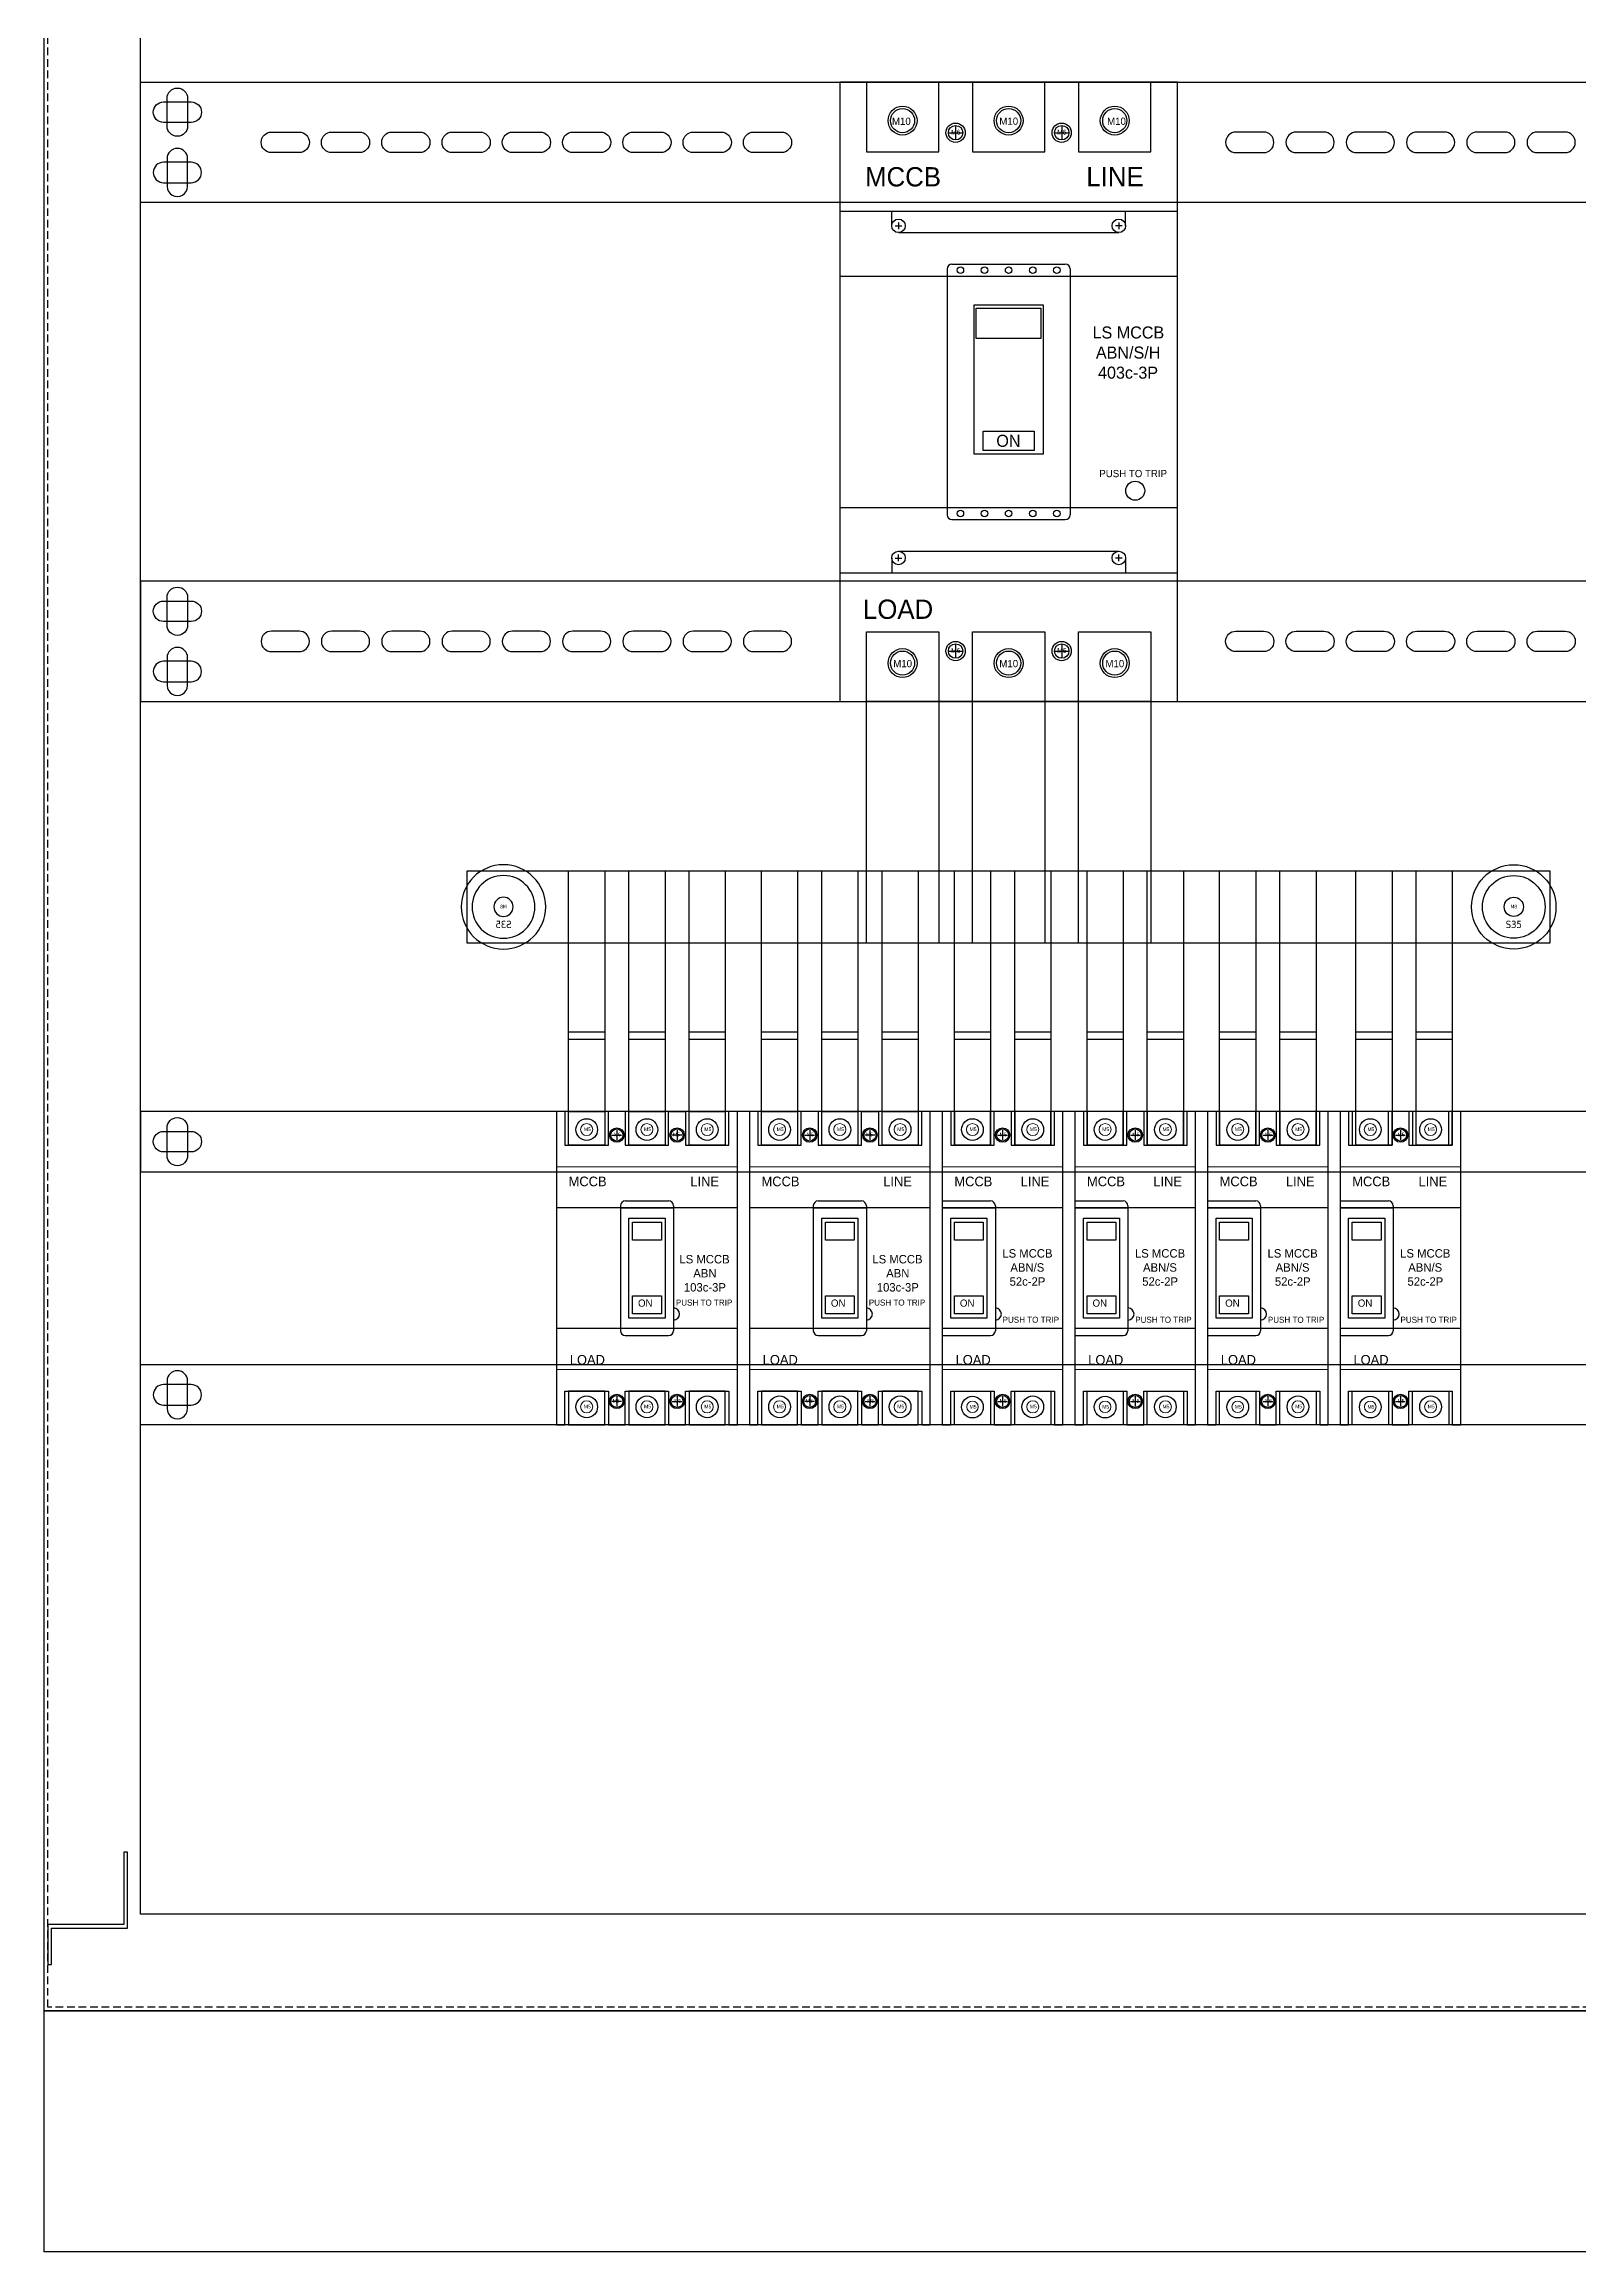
# Model space of a CAD drawing. Header units: millimetres. Extents: x 0 to 4277, y 0 to 3024.
# Drawn here: x 2095 to 2732, y 1498 to 2414 of the extents above; entities that cross this region are included whole.
import ezdxf

# ---------------------------------------------------------------- set-up
doc = ezdxf.new("R2010")
doc.units = ezdxf.units.MM
doc.linetypes.add('HIDDEN2', pattern=[4.7625, 3.175, -1.5875])
doc.layers.add('CNC', color=7, linetype='Continuous')
doc.layers.add('E_Electrical Equipment', color=35, linetype='Continuous', lineweight=5)

# ---------------------------------------------------------------- blocks, each defined once
blk = doc.blocks.new('1 400AF 3P')
at = {"color": 4}
for p, q in [((48, -18), (48, -24)), ((92, -18), (92, -24)), ((45, -21), (51, -21)), ((89, -21), (95, -21)), ((45, -236), (51, -236)), ((48, -233), (48, -239)), ((89, -236), (95, -236)), ((92, -233), (92, -239))]:
    blk.add_line(p, q, dxfattribs=at)
for p, q in [((0, -53.5), (140, -53.5)), ((21.5, -59.62), (21.5, -53.5)), ((118.5, -59.62), (118.5, -53.5)), ((22.9, -59.59), (25.7, -59.59)), ((24.3, -58.22), (24.3, -61.03)), ((24.3, -62.43), (115.7, -62.43)), ((117.1, -59.59), (114.3, -59.59)), ((115.7, -58.22), (115.7, -61.03)), ((0, -80.5), (140, -80.5)), ((44.5, -77.5), (44.5, -179.5)), ((46.5, -75.5), (93.5, -75.5)), ((95.5, -77.5), (95.5, -179.5)), ((0, -176.5), (140, -176.5)), ((46.5, -181.5), (93.5, -181.5)), ((21.5, -197.38), (21.5, -203.5)), ((22.9, -197.41), (25.7, -197.41)), ((24.3, -194.57), (115.7, -194.57)), ((24.3, -198.78), (24.3, -195.97)), ((117.1, -197.41), (114.3, -197.41)), ((115.7, -198.78), (115.7, -195.97)), ((118.5, -197.38), (118.5, -203.5)), ((0, -203.5), (140, -203.5))]:
    blk.add_line(p, q)
at = {"lineweight": 30}
for points in [[(11, 0), (0, 0), (0, -257), (11, -257)], [(11, 0), (11, -29), (41, -29), (41, 0)], [(55, 0), (41, 0)], [(55, 0), (55, -29), (85, -29), (85, 0)], [(99, 0), (85, 0)], [(99, 0), (99, -29), (129, -29), (129, 0)], [(129, -257), (140, -257), (140, 0), (129, 0)], [(11, -257), (11, -228), (41, -228), (41, -257)], [(55, -257), (55, -228), (85, -228), (85, -257)], [(99, -257), (99, -228), (129, -228), (129, -257)], [(55, -257), (41, -257)], [(99, -257), (85, -257)]]:
    blk.add_lwpolyline(points, dxfattribs=at)
for points in [[(0, 0), (11, 0)], [(0, -257), (11, -257)], [(129, -257), (140, -257)]]:
    blk.add_lwpolyline(points)
for points in [[(55.67, -92.45), (84.33, -92.45), (84.33, -154.3), (55.67, -154.3)], [(56.6, -93.75), (83.4, -93.75), (83.4, -106.4), (56.6, -106.4)], [(59.4, -144.84), (80.6, -144.84), (80.6, -152.88), (59.4, -152.88)]]:
    blk.add_lwpolyline(points, close=True)
for centre, radius in [((26, -16), 5), ((70, -16), 5), ((114, -16), 5), ((24.3, -59.62), 2.8), ((115.7, -59.62), 2.8), ((50, -78.04), 1.34), ((60, -78.04), 1.34), ((70, -78.04), 1.34), ((80, -78.04), 1.34), ((90, -78.04), 1.34), ((122.5, -169.5), 3.94), ((50, -178.96), 1.34), ((60, -178.96), 1.34), ((70, -178.96), 1.34), ((80, -178.96), 1.34), ((90, -178.96), 1.34), ((24.3, -197.38), 2.8), ((115.7, -197.38), 2.8), ((26, -241), 5), ((70, -241), 5), ((114, -241), 5)]:
    blk.add_circle(centre, radius)
for centre, start, end in [((46.5, -77.5), 90, 180), ((93.5, -77.5), 0, 90), ((46.5, -179.5), 180, 270), ((93.5, -179.5), 270, 0)]:
    blk.add_arc(centre, 2, start, end)
at = {"attachment_point": 1}
for s, width, insert, char_height in [('M10', 4.3031, (21.6, -14.74), 3), ('M10', 4.3031, (66.14, -14.71), 3), ('M10', 4.3031, (110.83, -14.76), 3), ('MCCB', 31.3587, (10.45, -35.29), 8), ('LINE', 31.3587, (102.22, -35.22), 8), ('ON', 12.2384, (64.89, -146.3), 5), ('PUSH TO TRIP', 29.7133, (107.61, -160.88), 3), ('LOAD', 31.3587, (9.58, -214.65), 8), ('M10', 4.3031, (22.14, -239.71), 3), ('M10', 4.3031, (66.14, -239.71), 3), ('M10', 4.3031, (110.14, -239.71), 3)]:
    blk.add_mtext_dynamic_manual_height_columns(s, width=width, gutter_width=1, heights=[0], dxfattribs=dict(at, insert=insert, char_height=char_height))
at = {"color": 4, "char_height": 2, "attachment_point": 1}
for insert in [(46.14, -19.78), (90.14, -19.78), (46.14, -234.78), (90.14, -234.78)]:
    blk.add_mtext_dynamic_manual_height_columns('M6', width=4.3031, gutter_width=1, heights=[0], dxfattribs=dict(at, insert=insert))
blk = doc.blocks.new('LS 400AF 3P')
at = {"color": 1}
for points in [[(11, -29), (41, -29), (41, 0), (11, 0)], [(11, -228), (41, -228), (41, -257), (11, -257)]]:
    blk.add_lwpolyline(points, close=True, dxfattribs=at)
at = {"color": 2}
for points in [[(55, -29), (85, -29), (85, 0), (55, 0)], [(55, -228), (85, -228), (85, -257), (55, -257)]]:
    blk.add_lwpolyline(points, close=True, dxfattribs=at)
at = {"color": 5}
for points in [[(99, -29), (129, -29), (129, 0), (99, 0)], [(99, -228), (129, -228), (129, -257), (99, -257)]]:
    blk.add_lwpolyline(points, close=True, dxfattribs=at)
at = {"color": 1}
for centre in [(26, -16), (26, -241)]:
    blk.add_circle(centre, 6, dxfattribs=at)
at = {"color": 4}
for centre in [(48, -21), (92, -21), (48, -236), (92, -236)]:
    blk.add_circle(centre, 3, dxfattribs=at)
at = {"color": 2}
for centre in [(70, -16), (70, -241)]:
    blk.add_circle(centre, 6, dxfattribs=at)
at = {"color": 5}
for centre in [(114, -16), (114, -241)]:
    blk.add_circle(centre, 6, dxfattribs=at)
blk.add_blockref('1 400AF 3P', (0, 0))
at = {"insert": (101.04, -101.36), "char_height": 5, "attachment_point": 1}
blk.add_mtext_dynamic_manual_height_columns('\\pi3.7598;{\\C1;LS MCCB\\P\\pi5.15134;ABN/S/H\\P\\pi6.03128;403c-3P}', width=37.6867, gutter_width=1, heights=[0], dxfattribs=at)
blk = doc.blocks.new('CB LS 30AF 3P')
at = {"lineweight": 30}
blk.add_line((46.5, 0), (53.5, 0), dxfattribs=at)
at = {"color": 4}
for p, q in [((25, -7.75), (25, -11.75)), ((50, -7.75), (50, -11.75)), ((23, -9.75), (27, -9.75)), ((52, -9.75), (48, -9.75)), ((25, -118.25), (25, -122.25)), ((50, -118.25), (50, -122.25)), ((27, -120.25), (23, -120.25)), ((48, -120.25), (52, -120.25))]:
    blk.add_line(p, q, dxfattribs=at)
for p, q in [((75, -40), (0, -40)), ((26.5, -39.09), (26.5, -90.91)), ((26.5, -40), (48.5, -40)), ((28.5, -37.09), (46.5, -37.09)), ((30, -44.29), (45, -44.29)), ((30, -85.71), (30, -44.29)), ((45, -44.29), (45, -85.71)), ((48.5, -39.09), (48.5, -90.91)), ((31.5, -45.91), (43.5, -45.91)), ((31.5, -53.41), (31.5, -45.91)), ((43.5, -53.41), (31.5, -53.41)), ((43.5, -45.91), (43.5, -53.41)), ((31.5, -76.41), (43.5, -76.41)), ((31.5, -83.91), (31.5, -76.41)), ((43.5, -76.41), (43.5, -83.91)), ((75, -90), (0, -90)), ((45, -85.71), (30, -85.71)), ((43.5, -83.91), (31.5, -83.91)), ((28.5, -92.91), (46.5, -92.91))]:
    blk.add_line(p, q)
at = {"lineweight": 30}
for points in [[(3.5, 0), (0, 0), (0, -130), (3.5, -130)], [(3.5, 0), (3.5, -14), (21.5, -14), (21.5, 0)], [(28.5, 0), (21.5, 0)], [(28.5, 0), (28.5, -14), (46.5, -14), (46.5, 0)], [(53.5, 0), (53.5, -14), (71.5, -14), (71.5, 0)], [(71.5, -130), (75, -130), (75, 0), (71.5, 0)], [(3.5, -130), (3.5, -116), (21.5, -116), (21.5, -130)], [(28.5, -130), (28.5, -116), (46.5, -116), (46.5, -130)], [(53.5, -130), (53.5, -116), (71.5, -116), (71.5, -130)], [(21.5, -130), (28.5, -130)], [(46.5, -130), (53.5, -130)]]:
    blk.add_lwpolyline(points, dxfattribs=at)
for centre, radius, start, end in [((28.5, -39.09), 2, 90, 180), ((46.5, -39.09), 2, 0, 90), ((48.5, -84), 2.5, 270, 90), ((28.5, -90.91), 2, 180, 270), ((46.5, -90.91), 2, 270, 0)]:
    blk.add_arc(centre, radius, start, end)
at = {"layer": 'E_Electrical Equipment', "color": 0}
for p, q in [((21.5, 0), (28.5, 0)), ((75, -23), (0, -23)), ((75, -107), (0, -107)), ((21.5, -130), (28.5, -130)), ((46.5, -130), (53.5, -130))]:
    blk.add_line(p, q, dxfattribs=at)
for centre in [(12.5, -7.5), (37.5, -7.5), (62.5, -7.5), (12.5, -122.5), (37.5, -122.5), (62.5, -122.5)]:
    blk.add_circle(centre, 2.5, dxfattribs=at)
blk.add_text('ON', height=3).set_placement((33.8, -80.97))
at = {"color": 3, "char_height": 1.5, "attachment_point": 1}
for insert in [(11.31, -6.63), (36.31, -6.63), (61.31, -6.63), (11.31, -121.63), (36.31, -121.63), (61.31, -121.63)]:
    blk.add_mtext_dynamic_manual_height_columns('{\\C7;M5}', width=4.3385, gutter_width=1, heights=[0], dxfattribs=dict(at, insert=insert))
at = {"color": 1, "char_height": 1.5}
for insert, attachment_point in [((23.81, -8.76), 1), ((51.19, -8.76), 3), ((26.19, -119.26), 3), ((48.81, -119.26), 1)]:
    blk.add_mtext_dynamic_manual_height_columns('M5', width=4.3385, gutter_width=1, heights=[0], dxfattribs=dict(at, insert=insert, attachment_point=attachment_point))
at = {"attachment_point": 1}
for s, width, insert, char_height in [('MCCB', 14.0775, (5, -27), 4), ('LINE', 14.0775, (55.5, -27), 4), ('PUSH TO TRIP', 37.6575, (49.5, -78), 2.5), ('LOAD', 14.0775, (5.5, -101), 4)]:
    blk.add_mtext_dynamic_manual_height_columns(s, width=width, gutter_width=1, heights=[0], dxfattribs=dict(at, insert=insert, char_height=char_height))
blk = doc.blocks.new('LS 100AF 3P')
at = {"color": 1}
for points in [[(5, 0), (20, 0), (20, -14), (5, -14)], [(5, -130), (20, -130), (20, -116), (5, -116)]]:
    blk.add_lwpolyline(points, close=True, dxfattribs=at)
at = {"color": 2}
for points in [[(30, 0), (45, 0), (45, -14), (30, -14)], [(30, -130), (45, -130), (45, -116), (30, -116)]]:
    blk.add_lwpolyline(points, close=True, dxfattribs=at)
at = {"color": 5}
for points in [[(55, 0), (70, 0), (70, -14), (55, -14)], [(55, -130), (70, -130), (70, -116), (55, -116)]]:
    blk.add_lwpolyline(points, close=True, dxfattribs=at)
at = {"color": 1}
for centre in [(12.5, -7.5), (12.5, -122.5)]:
    blk.add_circle(centre, 4.5, dxfattribs=at)
at = {"color": 4}
for centre in [(25, -9.75), (50, -9.75), (25, -120.25), (50, -120.25)]:
    blk.add_circle(centre, 2.5, dxfattribs=at)
at = {"color": 2}
for centre in [(37.5, -7.5), (37.5, -122.5)]:
    blk.add_circle(centre, 4.5, dxfattribs=at)
at = {"color": 5}
for centre in [(62.5, -7.5), (62.5, -122.5)]:
    blk.add_circle(centre, 4.5, dxfattribs=at)
blk.add_blockref('CB LS 30AF 3P', (0, 0))
at = {"insert": (42.7, -59.51), "char_height": 3.5, "attachment_point": 1}
blk.add_mtext_dynamic_manual_height_columns('\\pi8.28487;{\\C1;LS MCCB\\P\\pi14.01713;ABN\\P\\pi10.11007;103c-3P}', width=37.6867, gutter_width=1, heights=[0], dxfattribs=at)
blk = doc.blocks.new('CB LS 30AF 2P')
at = {"color": 4}
for p, q in [((25, -7.75), (25, -11.75)), ((23, -9.75), (27, -9.75)), ((25, -118.25), (25, -122.25)), ((23, -120.25), (27, -120.25))]:
    blk.add_line(p, q, dxfattribs=at)
for p, q in [((0, -37.09), (20, -37.09)), ((0, -40), (22, -40)), ((50, -40), (0, -40)), ((3.5, -44.29), (18.5, -44.29)), ((3.5, -85.71), (3.5, -44.29)), ((18.5, -44.29), (18.5, -85.71)), ((22, -39.09), (22, -90.91)), ((5, -45.91), (17, -45.91)), ((5, -53.41), (5, -45.91)), ((17, -53.41), (5, -53.41)), ((17, -45.91), (17, -53.41)), ((5, -76.41), (17, -76.41)), ((5, -83.91), (5, -76.41)), ((17, -76.41), (17, -83.91)), ((50, -90), (0, -90)), ((18.5, -85.71), (3.5, -85.71)), ((17, -83.91), (5, -83.91)), ((0, -92.91), (20, -92.91))]:
    blk.add_line(p, q)
at = {"lineweight": 30}
for points in [[(3.5, 0), (0, 0), (0, -130), (3.5, -130)], [(3.5, 0), (3.5, -14), (21.5, -14), (21.5, 0)], [(28.5, 0), (21.5, 0)], [(28.5, 0), (28.5, -14), (46.5, -14), (46.5, 0)], [(46.5, -130), (50, -130), (50, 0), (46.5, 0)], [(3.5, -130), (3.5, -116), (21.5, -116), (21.5, -130)], [(28.5, -130), (28.5, -116), (46.5, -116), (46.5, -130)], [(21.5, -130), (28.5, -130)]]:
    blk.add_lwpolyline(points, dxfattribs=at)
for centre, radius, start, end in [((20, -39.09), 2, 0, 90), ((22, -84), 2.5, 270, 90), ((20, -90.91), 2, 270, 0)]:
    blk.add_arc(centre, radius, start, end)
at = {"layer": 'E_Electrical Equipment', "color": 0}
for p, q in [((21.5, 0), (28.5, 0)), ((50, -23), (0, -23)), ((50, -23), (50, -107)), ((50, -107), (0, -107)), ((21.5, -130), (28.5, -130))]:
    blk.add_line(p, q, dxfattribs=at)
for centre, radius in [((12.5, -7.5), 2.5), ((37.5, -7.5), 2.5), ((12.5, -122.5), 2.4), ((37.5, -122.5), 2.5)]:
    blk.add_circle(centre, radius, dxfattribs=at)
blk.add_text('ON', height=3).set_placement((7.3, -80.97))
at = {"color": 3, "char_height": 1.5, "attachment_point": 1}
for insert in [(11.31, -6.63), (36.31, -6.63), (11.31, -121.73), (36.31, -121.63)]:
    blk.add_mtext_dynamic_manual_height_columns('{\\C7;M5}', width=4.3385, gutter_width=1, heights=[0], dxfattribs=dict(at, insert=insert))
at = {"color": 1, "insert": (23.81, -8.76), "char_height": 1.5, "attachment_point": 1}
blk.add_mtext_dynamic_manual_height_columns('M5', width=4.3385, gutter_width=1, heights=[0], dxfattribs=at)
at = {"attachment_point": 1}
for s, width, insert, char_height in [('MCCB', 14.0775, (5, -27), 4), ('LINE', 14.0775, (32.5, -27), 4), ('PUSH TO TRIP', 37.6575, (25, -85.14), 2.5), ('LOAD', 14.0775, (5.5, -101), 4)]:
    blk.add_mtext_dynamic_manual_height_columns(s, width=width, gutter_width=1, heights=[0], dxfattribs=dict(at, insert=insert, char_height=char_height))
at = {"color": 4, "insert": (23.81, -119.26), "char_height": 1.5, "attachment_point": 1}
blk.add_mtext_dynamic_manual_height_columns('{\\C1;M5}', width=4.3385, gutter_width=1, heights=[0], dxfattribs=at)
blk = doc.blocks.new('LS 50AF 2P')
at = {"color": 1}
for points in [[(5, -14), (20, -14), (20, 0), (5, 0)], [(5, -116), (20, -116), (20, -130), (5, -130)]]:
    blk.add_lwpolyline(points, close=True, dxfattribs=at)
at = {"color": 8}
for points in [[(30, -14), (45, -14), (45, 0), (30, 0)], [(30, -116), (45, -116), (45, -130), (30, -130)]]:
    blk.add_lwpolyline(points, close=True, dxfattribs=at)
at = {"color": 1}
for centre in [(12.5, -7.5), (12.5, -122.6)]:
    blk.add_circle(centre, 4.5, dxfattribs=at)
at = {"color": 4}
for centre in [(25, -9.75), (25, -120.25)]:
    blk.add_circle(centre, 2.5, dxfattribs=at)
at = {"color": 8}
for centre in [(37.5, -7.5), (37.5, -122.5)]:
    blk.add_circle(centre, 4.5, dxfattribs=at)
blk.add_blockref('CB LS 30AF 2P', (0, 0))
at = {"insert": (16.6, -57.1), "char_height": 3.5, "attachment_point": 1}
blk.add_mtext_dynamic_manual_height_columns('\\pi8.28487;{\\C1;LS MCCB\\P\\pi11.63446;ABN/S\\P\\pi11.30499;52c-2P}', width=37.6867, gutter_width=1, heights=[0], dxfattribs=at)
blk = doc.blocks.new('su35-2')
at = {"color": 1}
for radius in [17.5, 13, 4]:
    blk.add_circle((0, -0.09), radius, dxfattribs=at)
at = {"color": 1, "width": 30.0978, "attachment_point": 5}
for s, insert, char_height in [('{\\fTahoma|b0|i0|c0|p34;M8}', (0, 0), 1.5), ('{\\fTahoma|b0|i0|c0|p34;S35}', (0, -7.39), 3)]:
    blk.add_mtext(s, dxfattribs=dict(at, insert=insert, char_height=char_height))
blk = doc.blocks.new('ovan8.5x20')
at = {"layer": 'CNC', "color": 2, "lineweight": -3}
for p, q in [((5.75, 4.25), (-5.75, 4.25)), ((-5.75, -4.25), (5.75, -4.25))]:
    blk.add_line(p, q, dxfattribs=at)
for centre, start, end in [((-5.75, 0), 90, 270), ((5.75, 0), 270, 90)]:
    blk.add_arc(centre, 4.25, start, end, dxfattribs=at)

msp = doc.modelspace()

# ---------------------------------------------------------------- linework, layer by layer
at = {"color": 1, "ltscale": 3}
for p, q in [((2312.68, 2004.38), (2327.68, 2004.38)), ((2312.68, 2001.27), (2327.68, 2001.27)), ((2392.68, 2004.38), (2407.68, 2004.38)), ((2392.68, 2001.27), (2407.68, 2001.27)), ((2472.68, 2004.38), (2487.68, 2004.38)), ((2472.68, 2001.27), (2487.68, 2001.27)), ((2639.18, 2004.38), (2654.18, 2004.38)), ((2639.18, 2001.27), (2654.18, 2001.27))]:
    msp.add_line(p, q, dxfattribs=at)
at = {"color": 2, "ltscale": 3}
for p, q in [((2337.68, 2004.38), (2352.68, 2004.38)), ((2337.68, 2001.27), (2352.68, 2001.27)), ((2417.68, 2004.38), (2432.68, 2004.38)), ((2417.68, 2001.27), (2432.68, 2001.27)), ((2527.68, 2004.38), (2542.68, 2004.38)), ((2527.68, 2001.27), (2542.68, 2001.27))]:
    msp.add_line(p, q, dxfattribs=at)
at = {"color": 5, "ltscale": 3}
for p, q in [((2362.68, 2004.38), (2377.68, 2004.38)), ((2362.68, 2001.27), (2377.68, 2001.27)), ((2442.68, 2004.38), (2457.68, 2004.38)), ((2442.68, 2001.27), (2457.68, 2001.27)), ((2582.68, 2004.38), (2597.68, 2004.38)), ((2582.68, 2001.27), (2597.68, 2001.27))]:
    msp.add_line(p, q, dxfattribs=at)
at = {"color": 7, "ltscale": 3}
for p, q in [((2497.68, 2004.38), (2512.68, 2004.38)), ((2497.68, 2001.27), (2512.68, 2001.27)), ((2552.68, 2004.38), (2567.68, 2004.38)), ((2552.68, 2001.27), (2567.68, 2001.27)), ((2607.68, 2004.38), (2622.68, 2004.38)), ((2607.68, 2001.27), (2622.68, 2001.27)), ((2664.18, 2004.38), (2679.18, 2004.38)), ((2664.18, 2001.27), (2679.18, 2001.27))]:
    msp.add_line(p, q, dxfattribs=at)
for points in [[(2095.18, 2698.27), (2895.18, 2698.27), (2895.18, 1598.27), (2095.18, 1598.27)], [(2095.18, 1598.27), (2895.18, 1598.27), (2895.18, 1498.27), (2095.18, 1498.27)]]:
    msp.add_lwpolyline(points, close=True)
at = {"linetype": 'HIDDEN2'}
msp.add_lwpolyline([(2096.68, 2696.77), (2893.68, 2696.77), (2893.68, 1599.77), (2096.68, 1599.77)], close=True, dxfattribs=at)
at = {"color": 4}
msp.add_lwpolyline([(2135.18, 2658.27), (2855.18, 2658.27), (2855.18, 1638.27), (2135.18, 1638.27)], close=True, dxfattribs=at)
at = {"color": 8}
for points in [[(2135.18, 2398.27), (2855.18, 2398.27), (2855.18, 2348.27), (2135.18, 2348.27)], [(2135.18, 2141.27), (2855.18, 2141.27), (2855.18, 2191.27), (2135.18, 2191.27)], [(2135.18, 1946.27), (2855.18, 1946.27), (2855.18, 1971.27), (2135.18, 1971.27)], [(2135.18, 1866.27), (2855.18, 1866.27), (2855.18, 1841.27), (2135.18, 1841.27)], [(2128.18, 1664.02), (2128.18, 1634.02), (2096.68, 1634.02), (2096.68, 1617.52), (2098.18, 1617.52), (2098.18, 1632.52), (2129.68, 1632.52), (2129.68, 1664.02)]]:
    msp.add_lwpolyline(points, close=True, dxfattribs=at)
at = {"color": 1, "ltscale": 3}
for points in [[(2436.18, 2170.27), (2466.18, 2170.27), (2466.18, 2041.16), (2436.18, 2041.16)], [(2719.68, 2071.16), (2719.68, 2041.16), (2270.68, 2041.16), (2270.68, 2071.16)], [(2312.68, 2071.16), (2327.68, 2071.16), (2327.68, 1957.27), (2312.68, 1957.27)], [(2392.68, 2071.16), (2407.68, 2071.16), (2407.68, 1957.27), (2392.68, 1957.27)], [(2472.68, 2071.16), (2487.68, 2071.16), (2487.68, 1957.27), (2472.68, 1957.27)], [(2639.18, 2071.16), (2654.18, 2071.16), (2654.18, 1957.27), (2639.18, 1957.27)]]:
    msp.add_lwpolyline(points, close=True, dxfattribs=at)
at = {"color": 2, "ltscale": 3}
for points in [[(2480.18, 2170.27), (2510.18, 2170.27), (2510.18, 2041.16), (2480.18, 2041.16)], [(2337.68, 2071.16), (2352.68, 2071.16), (2352.68, 1957.27), (2337.68, 1957.27)], [(2417.68, 2071.16), (2432.68, 2071.16), (2432.68, 1957.27), (2417.68, 1957.27)], [(2527.68, 2071.16), (2542.68, 2071.16), (2542.68, 1957.27), (2527.68, 1957.27)]]:
    msp.add_lwpolyline(points, close=True, dxfattribs=at)
at = {"color": 5, "ltscale": 3}
for points in [[(2524.18, 2170.27), (2554.18, 2170.27), (2554.18, 2041.16), (2524.18, 2041.16)], [(2362.68, 2071.16), (2377.68, 2071.16), (2377.68, 1957.27), (2362.68, 1957.27)], [(2442.68, 2071.16), (2457.68, 2071.16), (2457.68, 1957.27), (2442.68, 1957.27)], [(2582.68, 2071.16), (2597.68, 2071.16), (2597.68, 1957.27), (2582.68, 1957.27)]]:
    msp.add_lwpolyline(points, close=True, dxfattribs=at)
at = {"color": 7, "ltscale": 3}
for points in [[(2497.68, 2071.16), (2512.68, 2071.16), (2512.68, 1957.27), (2497.68, 1957.27)], [(2552.68, 2071.16), (2567.68, 2071.16), (2567.68, 1957.27), (2552.68, 1957.27)], [(2607.68, 2071.16), (2622.68, 2071.16), (2622.68, 1957.27), (2607.68, 1957.27)], [(2664.18, 2071.16), (2679.18, 2071.16), (2679.18, 1957.27), (2664.18, 1957.27)]]:
    msp.add_lwpolyline(points, close=True, dxfattribs=at)
at = {"color": 2}
for centre in [(2473.18, 2377.27), (2517.18, 2377.27), (2473.18, 2162.27), (2517.18, 2162.27)]:
    msp.add_circle(centre, 4, dxfattribs=at)
at = {"color": 2, "ltscale": 3}
for centre in [(2332.68, 1961.52), (2357.68, 1961.52), (2412.68, 1961.52), (2437.68, 1961.52), (2492.68, 1961.52), (2547.68, 1961.52), (2602.68, 1961.52), (2657.68, 1961.52), (2332.68, 1851.02), (2357.68, 1851.02), (2412.68, 1851.02), (2437.68, 1851.02), (2492.68, 1851.02), (2547.68, 1851.02), (2602.68, 1851.02), (2657.68, 1851.02)]:
    msp.add_circle(centre, 3, dxfattribs=at)

# ---------------------------------------------------------------- block references
for name, p in [('LS 400AF 3P', (2425.18, 2398.27)), ('LS 100AF 3P', (2307.68, 1971.27)), ('LS 100AF 3P', (2387.68, 1971.27)), ('LS 50AF 2P', (2467.68, 1971.27)), ('LS 50AF 2P', (2522.68, 1971.27)), ('LS 50AF 2P', (2577.68, 1971.27)), ('LS 50AF 2P', (2632.68, 1971.27))]:
    msp.add_blockref(name, p)
at = {"color": 2, "xscale": -1}
msp.add_blockref('su35-2', (2285.68, 2056.24), dxfattribs=at)
at = {"color": 2}
msp.add_blockref('su35-2', (2704.68, 2056.24), dxfattribs=at)
at = {"layer": 'CNC', "lineweight": -3, "xscale": -1}
for p, rotation in [((2150.43, 2385.77), 270), ((2150.43, 2385.77), 180), ((2195.18, 2373.27), 180), ((2220.18, 2373.27), 180), ((2245.18, 2373.27), 180), ((2270.18, 2373.27), 180), ((2295.18, 2373.27), 180), ((2320.18, 2373.27), 180), ((2345.18, 2373.27), 180), ((2370.18, 2373.27), 180), ((2395.18, 2373.27), 180), ((2150.43, 2178.77), 270), ((2150.43, 2178.77), 180), ((2150.43, 1958.77), 180), ((2150.43, 1958.77), 270)]:
    msp.add_blockref('ovan8.5x20', p, dxfattribs=dict(at, rotation=rotation))
at = {"layer": 'CNC', "lineweight": -3}
for p, rotation in [((2595.18, 2373.27), 180), ((2620.18, 2373.27), 180), ((2645.18, 2373.27), 180), ((2670.18, 2373.27), 180), ((2695.18, 2373.27), 180), ((2720.18, 2373.27), 180), ((2150.43, 2360.77), 270), ((2150.43, 2153.77), 270), ((2150.43, 1853.77), 270)]:
    msp.add_blockref('ovan8.5x20', p, dxfattribs=dict(at, rotation=rotation))
for p in [(2150.43, 2360.77), (2195.18, 2166.27), (2220.18, 2166.27), (2245.18, 2166.27), (2270.18, 2166.27), (2295.18, 2166.27), (2320.18, 2166.27), (2345.18, 2166.27), (2370.18, 2166.27), (2395.18, 2166.27), (2150.43, 2153.77), (2150.43, 1853.77)]:
    msp.add_blockref('ovan8.5x20', p, dxfattribs=at)
at = {"layer": 'CNC', "lineweight": -3, "xscale": -1}
for p in [(2595.18, 2166.27), (2620.18, 2166.27), (2645.18, 2166.27), (2670.18, 2166.27), (2695.18, 2166.27), (2720.18, 2166.27)]:
    msp.add_blockref('ovan8.5x20', p, dxfattribs=at)

doc.saveas('drawing.dxf')
